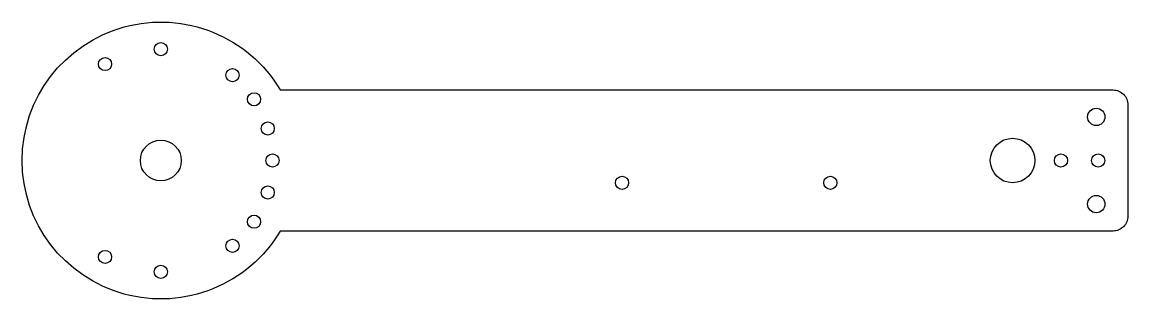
# Model space of a CAD drawing. Header units: millimetres. Extents: x -47 to 330, y -47 to 47.
import ezdxf

# ---------------------------------------------------------------- set-up
doc = ezdxf.new("R2010")
doc.units = ezdxf.units.MM
doc.layers.get('0').update_dxf_attribs({"linetype": 'CONTINUOUS'})

msp = doc.modelspace()

# ---------------------------------------------------------------- linework, layer by layer
msp.add_lwpolyline([(330.2, -19.05, -0.414214), (325.12, -24.13), (40.76, -24.13, -3.652533), (40.76, 24.13), (325.12, 24.13, -0.414214), (330.2, 19.05)], format="xyb", close=True)
for centre, radius in [((0, 38.1), 2.25), ((-19.05, 33), 2.25), ((24.49, 29.19), 2.25), ((31.83, 20.94), 2.25), ((319.41, 14.92), 2.95), ((36.5, 10.93), 2.25), ((290.83, 0), 7.62), ((0, 0), 6.99), ((38.1, 0), 2.25), ((307.34, 0), 2.25), ((320.04, 0), 2.25), ((157.48, -7.62), 2.25), ((228.6, -7.62), 2.25), ((36.5, -10.93), 2.25), ((319.41, -14.92), 2.95), ((31.83, -20.94), 2.25), ((24.49, -29.19), 2.25), ((-19.05, -33), 2.25), ((0, -38.1), 2.25)]:
    msp.add_circle(centre, radius)

doc.saveas('drawing.dxf')
